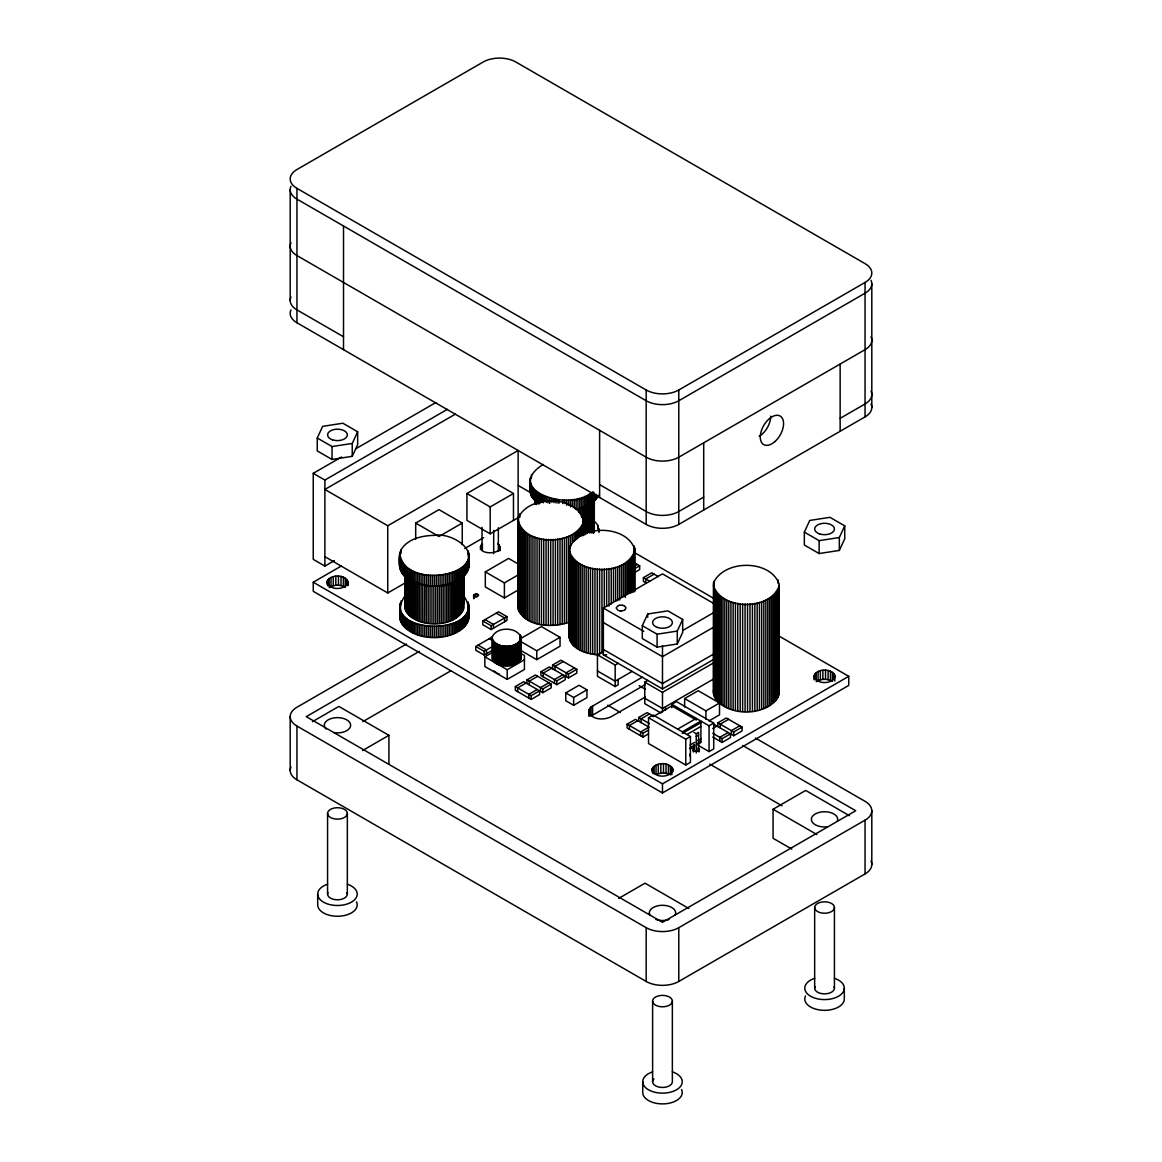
<?xml version="1.0" encoding="UTF-8"?>
<svg xmlns="http://www.w3.org/2000/svg" width="1162" height="1162" viewBox="0 0 1162 1162"><rect width="100%" height="100%" fill="white"/><g stroke="black" fill="none" stroke-linecap="round" stroke-linejoin="round"><path stroke-width="1.5" d="M334.307 560.65L324.881 566.083L324.881 480.051L447.414 409.315M617.995 605.78L616.15 607.944L617.792 610.152M624.183 605.78L625.94 607.494L625.388 609.425M399.801 554.216C404.332 578.85 440.688 579.228 458.758 569.453C485.44 553.969 452.962 531.978 434.312 535.377C422.518 535.595 408.821 538.427 401.689 548.74C395.588 560.476 399.438 577.267 412.757 581.697C430.594 589.715 466.63 588.495 468.678 563.861M405.044 595.801C376.517 636.268 492.107 636.268 463.594 595.801M400.236 613.827C399.423 645.244 467.255 645.476 468.678 614.93M543.148 464.451C501.577 490.887 573.113 512.457 591.734 492.499L591.603 532.937M327.059 581.261C327.699 590.587 345.404 590.775 347.99 582.409C345.768 574.043 330.836 574.043 327.059 581.261L327.059 584.297M474.14 594.726C473.544 600.957 483.712 592.896 474.619 594.465M482.39 549.844L482.39 543.772C472.818 556.235 508.419 555.421 497.612 543.496M652.085 768.924C652.739 778.235 670.43 778.424 673.016 770.072C670.808 761.706 655.862 761.706 652.085 768.924L652.085 771.96M814.126 675.369C814.78 684.679 832.486 684.868 835.071 676.502C832.776 666.756 811.468 668.237 814.054 679.915M517.889 519.022C523.016 546.401 574.289 546.619 583.571 521.738C578.458 494.373 527.17 494.155 517.889 519.022L517.889 607.77C524.628 627.219 551.877 628.017 568.538 622.411L568.538 536.379M569.031 549.96C576.41 523.801 627.509 523.801 634.888 549.96C627.509 576.12 576.41 576.12 569.031 549.96L569.031 635.992C570.411 649.151 586.084 653.77 597.268 654.802L597.268 568.77M569.031 635.992L569.787 631.954M492.078 637.531C495.825 626.405 517.293 626.405 521.041 637.531M521.041 638.098C517.293 649.209 495.825 649.209 492.078 638.098M713.584 582.772L713.41 693.162C722.023 718.334 770.595 718.334 779.208 693.162L779.208 584.195C770.479 559.3 724.231 559.3 713.584 582.772L713.584 694.571M713.41 691.739L713.962 688.906M713.41 585.619C722.023 610.791 770.595 610.791 779.208 585.619M404.87 604.501C405.567 631.242 468.068 630.341 462.854 601.814M530.351 488.577L531.484 496.334L538.921 504.119L538.921 493.356M588.727 715.807L588.974 709.779L590.95 707.019L642.281 677.199M400.236 562.742L399.801 567.201M518.557 602.381L517.889 607.77M598.401 495.259C594.857 503.32 585.997 507.228 577.935 509.247L577.935 498.498M317.255 438.016L322.673 426.352L342.877 423.229L357.664 431.77L357.664 444.668L352.246 456.332L332.041 459.455L317.255 450.914L317.255 438.016L332.041 446.557L352.246 443.434L357.664 431.77M642.295 625.664L647.699 614.001L667.903 610.878L682.69 619.419L682.69 632.331L677.272 643.98L657.082 647.118L642.295 638.577L642.295 625.664L657.082 634.205L677.272 631.082L682.69 619.419M804.336 532.109L809.754 520.445L829.958 517.322L844.745 525.863L844.745 538.761L839.327 550.425L819.123 553.548L804.336 545.022L804.336 532.109L819.123 540.65L839.327 537.527L844.745 525.863M694.237 748.081C688.993 752.526 703.794 752.148 698.101 748.008L698.101 751.03M689.778 755.925L689.865 754.094M624.386 610.152L625.388 609.411M645.389 684.505L590.95 716.112L590.95 707.019M324.881 566.083L313.246 559.372L313.246 473.341L341.526 457.015M355.659 448.852L435.779 402.589M455.272 414.195L324.881 489.463L387.745 525.761L518.136 450.478L518.136 609.12M779.847 636.529L848.754 676.313L848.754 685.406L662.485 792.949L313.246 591.313L313.246 582.22L341.192 566.083M415.691 539.197L415.691 523.074L438.975 509.624L462.258 523.074L462.258 544.586M518.136 517.7L490.19 533.823L466.921 520.387L466.921 493.501L490.19 480.051L513.473 493.501L513.473 520.387M329.136 587.58C333.901 584.501 340.466 584.486 345.361 587.289L345.361 578.197M296.949 188.36L646.188 389.996A23.051 13.305 0 0 0 678.782 389.996L865.051 282.453A23.051 13.305 0 0 0 865.051 263.629L515.812 61.993A23.051 13.305 0 0 0 483.218 61.993L296.949 169.536A23.051 13.305 0 0 0 296.949 188.36L296.949 322.775L646.188 524.411A23.051 13.305 0 0 0 678.782 524.411L865.051 416.882A23.051 13.305 0 0 0 871.021 404.027M462.258 523.074L438.975 536.51L415.691 523.074M466.921 493.501L490.19 506.937L513.473 493.501M324.881 556.685L387.745 592.969L405.03 583.004M464.727 548.537L483.581 537.643M518.368 589.889L504.395 597.951L485.309 586.926L485.309 571.864L508.593 558.428L518.877 564.369M473.893 595.075L476.231 593.738L478.555 595.075L476.231 596.426L473.893 595.075L473.893 598.633M485.309 571.864L504.395 582.888L518.368 574.827M406.511 643.98L296.949 707.237A23.051 13.305 0 0 0 296.949 726.061L296.949 779.818L646.188 981.454A23.051 13.305 0 0 0 678.782 981.454L865.051 873.926A23.051 13.305 0 0 0 871.021 861.071M419.38 651.33L306.26 716.649L662.485 922.308L855.74 810.742L742.75 745.51M482.753 620.929L498.585 611.793L506.966 616.63L506.966 620.392L491.134 629.543L482.753 624.691L482.753 620.929L491.134 625.766L506.966 616.63M312.476 721.66L338.854 706.423L388.921 735.328L388.921 764.364M703.707 497.133L678.782 511.512A23.051 13.305 0 0 1 646.188 511.512L599.621 484.627M840.141 418.349L865.051 403.969A23.051 13.305 0 0 0 871.021 391.115M492.063 650.502L484.147 655.077L475.766 650.241L475.766 646.479L491.599 637.328M475.766 646.479L484.147 651.316L492.063 646.74M362.82 721.631L450.798 670.837M634.554 566.083L637.342 564.471M634.089 569.046L639.666 565.821L639.666 569.583L634.089 572.808M519.951 652.899L524.425 655.484L524.425 669.457L507.198 679.407L484.844 666.509L484.844 656.82L492.673 652.303M519.69 639.129L541.419 626.579L560.04 637.328L560.04 646.203L536.757 659.653L519.69 649.79M654.104 574.159L645.723 578.996L645.723 582.758L643.399 581.407L643.399 577.645L651.78 572.808L658.302 576.57M713.846 659.304L662.485 688.95L603.354 654.802L603.354 608.031L662.485 573.883L713.846 603.543M362.529 750.565L388.921 735.328M519.69 640.916L536.757 650.778L560.04 637.328M484.844 656.82L507.198 669.733L524.425 659.784M515.347 686.539L531.179 695.675L539.56 690.838L539.56 694.6L531.179 699.437L515.347 690.301L515.347 686.539L523.728 681.687L542.814 692.712L551.195 687.875L551.195 684.113L535.362 674.977L526.982 679.814L526.982 683.576M540.955 671.752L556.787 680.888L565.168 676.052L565.168 679.814L556.787 684.65L540.955 675.514L540.955 671.752L549.335 666.901L568.421 677.925L576.802 673.088L576.802 669.327L560.97 660.19L552.589 665.027L552.589 668.789M526.052 683.038L517.671 687.875L517.671 691.637M537.686 676.313L529.306 681.15L529.306 684.912M551.659 668.252L543.279 673.088L543.279 676.85M563.309 661.527L554.928 666.363L554.928 670.125M537.222 689.487L528.841 694.324L528.841 698.086M548.871 682.762L540.49 687.613L540.49 691.375M562.844 674.701L554.463 679.538L554.463 683.3M574.478 667.976L566.097 672.827L566.097 676.589M618.14 679.479L618.14 684.854L615.177 686.553L597.442 676.313L597.442 654.802L603.63 651.228M526.982 679.814L542.814 688.95L551.195 684.113M552.589 665.027L568.421 674.163L576.802 669.327M565.749 692.915L579.025 685.26L586.941 689.821L586.941 697.621L573.665 705.29L565.749 700.715L565.749 692.915L573.665 697.49L586.941 689.821M597.442 654.802L615.177 665.056L618.271 663.27M682.719 630.487L713.846 612.519M632.215 671.345L615.177 681.179L597.442 670.939M713.846 627.044L662.485 656.69L603.354 622.542M661.018 713.018L644.75 703.635L644.75 682.123L647.844 680.336M713.846 653.93L662.485 683.576L603.354 649.427M645.433 696.939L611.27 716.649C604.342 720.353 591.197 720.237 588.727 711.26M644.75 682.123L662.485 692.363L713.599 662.863M648.527 733.847L642.935 737.071L627.102 727.935L627.102 724.173L635.483 719.336L648.992 727.121L640.611 731.973L640.611 735.735M638.737 721.21L638.737 717.448L647.118 712.611L653.64 716.373M637.807 720.672L629.426 725.509L629.426 729.286M649.456 713.947L641.075 718.799L641.075 722.561M713.599 678.986L662.485 708.5L644.75 698.26M648.527 717.724L653.175 715.022L690.431 736.534L690.431 762.345L685.769 765.032L648.527 743.52L648.527 717.724L685.769 739.221L690.431 736.534M671.81 707.716L671.81 704.274L676.458 701.587L713.715 723.098L713.715 748.909L709.052 751.596L698.188 745.321M653.175 716.649L671.81 705.886L696.314 720.033M684.636 707.019L684.636 698.565L698.231 690.707L719.51 702.995L719.51 714.833L708.936 720.934M627.102 724.173L642.935 733.309L648.527 730.085M684.636 698.565L705.915 710.853L719.51 702.995M677.62 729.14L696.256 718.392M682.283 731.828L700.904 721.079L700.904 742.591L697.796 744.377M682.283 733.44L700.904 722.691M686.931 734.515L700.904 726.453M671.81 704.274L709.052 725.785L713.715 723.098M696.256 753.02L696.256 733.716L698.58 732.365L698.58 751.669M717.898 726.584L717.898 722.822L726.279 717.985L742.111 727.121L742.111 730.898L733.73 735.735L714.645 724.71M696.256 736.403L698.58 735.052M712.785 728.472L716.969 726.047M728.618 719.336L720.237 724.173L720.237 727.935M690.039 745.089L694.702 742.402M697.796 740.615L700.904 738.829M690.039 747.791L694.702 745.089M697.796 743.302L700.904 741.516M690.039 748.865L694.702 746.164M728.153 732.51L719.772 737.347L719.772 741.109M739.787 725.785L731.406 730.622L731.406 734.384M816.218 681.687C820.982 678.608 827.547 678.579 832.442 681.382L832.442 672.29M712.785 733.309L722.096 738.683L730.477 733.847L730.477 737.609L722.096 742.445L712.785 737.071M717.898 722.822L733.73 731.973L742.111 727.121M313.246 582.22L662.485 783.856L848.754 676.313M618.634 898.429L645.026 883.193L688.834 908.481M791.859 849.131L773.079 838.296L773.079 809.26L805.687 790.436L849.48 815.739M296.949 726.061L646.188 927.683A23.051 13.305 0 0 0 678.782 927.683L865.051 820.154A23.051 13.305 0 0 0 865.051 801.33L755.431 738.044M618.431 605.62L619.898 605.228M668.411 764.843L668.411 773.936L663.487 772.919L656.036 774.168L656.036 765.061M623.529 610.486L621.496 610.863M619.651 605.3L622.28 605.257M621.496 610.849L620.697 610.849M603.354 654.802L606.724 654.802M619.39 610.675L620.697 610.863M622.28 605.228L623.747 605.62M619.39 610.704L618.663 610.486M499.457 674.134L497.801 673.51M497.031 673.147L493.923 670.953M343.516 336.762L296.949 309.876A23.051 13.305 0 0 1 290.979 297.022M518.31 485.527L530.831 492.761M634.191 552.444L714.064 598.561M634.554 562.858L639.666 565.821M643.399 577.645L649.921 581.407M603.354 608.031L643.821 631.387M313.246 473.341L324.881 480.051M639.173 685.711L645.447 689.327M496.247 613.144L504.628 617.981L504.628 621.743M693.917 732.365L696.256 733.716M485.077 619.593L493.458 624.43L493.458 628.192M638.737 717.448L649.456 723.635M607.784 705.232L620.348 712.48M709.793 764.117L781.982 805.803M489.26 638.679L492.063 640.291M773.079 809.26L816.886 834.548M478.09 645.128L486.471 649.965L486.471 653.727M592.896 519.588L597.341 524.541L599.272 531.136M594.305 499.704L594.305 531.964L593.245 526.531L593.245 499.645M871.805 283.789L871.805 407.47M871.805 810.742L871.805 864.513M865.051 282.453L865.051 416.882M865.051 820.154L865.051 873.926M844.309 988.179L844.309 998.928A19.754 11.402 0 0 1 821.97 1010.243A19.754 11.402 0 0 1 805.469 995.979M840.141 364.04L840.141 431.262M839.327 537.527L839.327 550.425M834.824 674.991L834.824 681.048M834.432 907.522A9.877 5.708 0 0 1 819.602 912.461A9.877 5.708 0 0 1 819.602 902.583A9.877 5.708 0 0 1 834.432 907.522L834.432 988.179M833.924 673.553L833.924 679.61M830.467 671.287L830.467 680.38M828.114 670.59L828.114 679.683M825.528 670.256L825.528 679.349M822.885 670.314L822.885 679.407M820.357 670.735L820.357 679.828M819.123 540.65L819.123 553.548M818.077 671.505L818.077 680.598M816.218 672.595L816.218 680.162M814.867 673.902L814.867 678.448M814.664 907.522L814.664 988.179M779.034 587.042L779.034 694.571M778.656 588.437L778.656 695.98M778.119 579.983L778.119 583.571M778.119 589.831L778.119 697.36M777.393 591.182L777.393 698.725M776.492 592.504L776.492 700.047M775.417 593.797L775.417 701.325M774.183 595.017L774.183 702.56M772.803 596.193L772.803 703.736M771.263 597.312L771.263 704.84M769.593 598.343L769.593 705.886M767.791 599.316L767.791 706.859M765.86 600.202L765.86 707.745M763.826 601.001L763.826 708.544M761.691 601.713L761.691 709.256M759.469 602.337L759.469 709.866M757.188 602.846L757.188 710.389M754.835 603.267L754.835 710.81M752.424 603.586L752.424 711.129M749.998 603.804L749.998 711.333M747.544 603.906L747.544 711.449M745.074 603.906L745.074 711.449M742.62 603.804L742.62 711.333M740.179 603.586L740.179 711.129M737.783 603.267L737.783 710.81M735.43 602.846L735.43 710.389M733.73 731.973L733.73 735.735M733.135 602.337L733.135 709.866M730.927 601.713L730.927 709.256M728.792 601.001L728.792 708.544M726.758 600.202L726.758 707.745M724.827 599.316L724.827 706.859M723.025 598.343L723.025 705.886M722.096 738.683L722.096 742.445M721.355 597.312L721.355 704.84M719.815 596.193L719.815 703.736M718.421 595.017L718.421 702.56M717.201 593.797L717.201 701.325M716.126 592.504L716.126 700.047M715.226 591.182L715.226 698.725M714.499 589.831L714.499 697.36M713.962 581.378L713.962 695.98M709.052 725.785L709.052 751.596M705.915 710.853L705.915 719.293M703.707 442.824L703.707 510.031M699.19 748.72L699.19 751.741M693.917 744.653L693.917 751.669M693.656 748.415L693.656 751.436M693.235 748.822L693.235 751.858M685.769 739.221L685.769 765.032M678.782 389.996L678.782 524.411M678.782 927.683L678.782 981.454M677.272 631.082L677.272 643.98M672.769 768.547L672.769 771.583M672.362 1001.092A9.877 5.708 0 0 1 657.547 1006.031A9.877 5.708 0 0 1 657.547 996.139A9.877 5.708 0 0 1 672.362 1001.092L672.362 1081.735A9.877 5.708 0 0 1 659.929 1087.254A9.877 5.708 0 0 1 653.93 1078.888M671.883 767.109L671.883 774.691M670.387 765.845L670.387 774.952M666.058 764.146L666.058 773.238M665.448 706.786L665.448 710.374M663.487 763.812L663.487 772.919M662.485 645.796L662.485 688.95M662.485 692.363L662.485 712.088M662.485 783.856L662.485 792.949M660.844 763.87L660.844 772.962M658.302 764.291L658.302 773.384M657.082 634.205L657.082 647.118M654.162 766.15L654.162 773.718M652.826 767.457L652.826 773.514M652.608 1001.092L652.608 1081.735M647.699 614.001L647.699 617.24M646.188 389.996L646.188 524.411M646.188 927.683L646.188 981.454M642.935 733.309L642.935 737.071M642.731 1081.735L642.731 1092.498A19.754 11.402 0 0 0 665.071 1103.798A19.754 11.402 0 0 0 681.571 1089.535M634.801 548.595L634.801 591.618M634.554 547.258L634.554 590.296M634.132 545.922L634.132 591.632M633.551 555.32L633.551 591.153M632.811 556.598L632.811 592.446M631.91 557.862L631.91 591.908M630.85 559.067L630.85 593.128M629.659 560.229L629.659 592.504M628.308 561.348L628.308 593.608M626.841 562.408L626.841 594.668M625.243 563.396L625.243 597.457M623.515 564.325L623.515 596.585M621.685 565.182L621.685 597.442M619.753 565.952L619.753 599.999M617.734 566.649L617.734 600.696M615.628 567.245L615.628 601.306M615.177 665.056L615.177 686.553M613.463 567.768L613.463 601.829M611.227 568.203L611.227 604.051M608.961 568.538L608.961 606.172M606.637 568.77L606.637 606.419M604.298 568.915L604.298 608.351M601.96 568.973L601.96 653.204M599.621 430.318L599.621 497.525M599.607 568.915L599.607 654.947M599.055 528.899L599.055 532.486M597.922 525.616L597.922 529.204M596.643 494.867L596.643 498.454M595.845 494.097L595.845 499.471M594.959 495.085L594.959 500.473M594.959 568.538L594.959 654.569M594.029 500.009L594.145 531.266M593.971 492.47L593.884 532.341M593.695 500.72L593.695 527.606M593.477 499.369L593.477 533.416M592.896 491.613L592.969 532.69M592.678 568.203L592.678 654.235M592.591 705.857L592.591 714.964M592.344 501.461L592.344 531.92M590.746 503.451L590.746 532.123M590.485 493.356L590.485 504.119M590.441 567.768L590.441 653.799M589.788 504.395L589.788 533.067M589.73 708.341L589.73 715.923M589.149 494.17L589.149 504.933M588.974 709.779L588.974 715.836M588.727 503.509L588.727 532.196M588.277 567.245L588.277 653.276M587.74 494.939L587.74 505.688M587.565 504.381L587.565 533.053M586.258 495.666L586.316 533.881M586.171 566.649L586.171 652.681M584.98 505.978L584.98 534.651M584.704 496.334L584.704 507.097M584.152 565.952L584.152 651.984M583.571 519.022L583.571 535.159M583.542 506.705L583.542 535.377M583.092 496.958L583.092 507.707M583.324 517.686L583.324 535.638M582.903 516.349L582.903 535.174M582.322 525.747L582.322 534.709M582.22 565.182L582.22 651.214M582.046 507.373L582.046 516.335M581.421 497.525L581.421 508.288M581.581 513.735L581.581 517.322M581.581 527.025L581.581 535.987M580.68 528.289L580.68 535.45M580.463 507.983L580.463 513.357M580.39 564.325L580.39 650.357M579.707 498.048L579.707 508.796M579.635 529.494L579.635 536.67M578.821 508.535L578.821 512.122M578.676 563.396L578.676 649.427M578.429 530.656L578.429 537.832M577.093 531.775L577.093 538.95M577.064 562.408L577.064 648.44M576.12 498.905L576.12 509.653M575.611 532.835L575.611 539.996M575.597 561.348L575.597 647.379M574.275 499.239L574.275 508.201M574.26 560.229L574.26 646.261M574.013 533.823L574.013 540.998M573.665 697.49L573.665 705.29M573.055 559.067L573.055 645.099M572.401 499.515L572.401 506.69M572.3 534.752L572.3 541.928M572.009 557.862L572.009 643.893M571.108 556.598L571.108 642.63M570.498 499.733L570.498 506.908M570.469 535.609L570.469 546.358M570.368 555.32L570.368 641.351M569.787 545.922L569.787 640.03M569.365 547.258L569.365 638.693M569.119 548.595L569.119 637.342M568.567 499.892L568.567 505.267M568.421 674.163L568.421 677.925M566.635 499.98L566.635 505.368M566.519 537.076L566.519 623.108M564.703 500.023L564.703 503.596M564.412 537.672L564.412 623.703M562.757 499.98L562.757 503.567M562.234 538.195L562.234 624.226M560.011 538.631L560.011 624.662M558.907 499.733L558.907 503.32M557.731 538.965L557.731 624.996M557.005 499.515L557.005 503.102M556.787 680.888L556.787 684.65M555.421 539.197L555.421 625.229M555.131 499.239L555.131 502.826M553.286 498.905L553.286 502.478M553.083 539.342L553.083 625.374M551.471 498.498L551.471 502.086M550.73 539.4L550.73 625.432M549.699 498.048L549.699 503.422M548.377 539.342L548.377 625.374M547.985 497.525L547.985 502.899M546.314 496.958L546.314 502.333M546.053 539.197L546.053 625.229M544.702 496.334L544.702 501.708M543.729 538.965L543.729 624.996M543.148 495.666L543.148 502.826M542.814 688.95L542.814 692.712M541.666 494.939L541.666 502.115M541.448 538.631L541.448 624.662M540.257 494.17L540.257 503.131M539.226 538.195L539.226 624.226M537.672 492.499L537.672 503.262M537.047 537.672L537.047 623.703M536.728 500.938L536.728 504.526M536.757 650.778L536.757 659.653M536.51 491.613L536.51 502.362M536.161 499.892L536.161 503.48M535.711 500.619L535.711 504.206M535.421 490.684L535.421 501.432M535.377 499.544L535.159 503.829M535.072 499.152L535.072 504.526M534.956 537.076L534.956 623.108M534.447 489.71L534.447 500.473M533.547 488.723L533.547 499.471M532.762 487.691L532.762 498.454M532.937 536.379L532.937 622.411M532.065 486.646L532.065 497.409M531.484 474.532L531.484 478.119M531.484 485.585L531.484 496.334M531.179 695.675L531.179 699.437M530.99 484.496L530.99 495.259M531.005 535.609L531.005 621.641M530.613 483.407L530.613 494.155M530.351 477.829L530.351 493.051M530.177 478.933L530.177 491.933M529.175 534.752L529.175 620.784M527.446 533.823L527.446 619.854M525.849 532.835L525.849 618.867M524.367 531.775L524.367 617.806M523.031 530.656L523.031 616.688M521.84 529.494L521.84 615.526M520.968 636.95L520.968 658.622M520.779 528.289L520.779 614.32M520.837 636.384L520.837 659.188M520.634 635.832L520.634 659.755M520.373 635.28L520.373 660.307M520.039 634.742L520.039 660.844M519.879 513.735L519.879 517.322M519.879 527.025L519.879 613.057M519.646 641.409L519.646 661.367M519.182 641.903L519.182 661.875M519.138 525.747L519.138 611.778M518.557 516.349L518.557 610.457M518.673 642.397L518.673 662.355M518.107 642.862L518.107 662.834M517.482 643.312L517.482 663.27M516.799 643.719L516.799 663.691M516.073 644.111L516.073 664.083M515.303 644.474L515.303 664.432M514.505 644.808L514.505 664.766M513.662 645.099L513.662 665.071M512.776 645.36L512.776 665.332M511.876 645.593L511.876 665.55M510.946 645.781L510.946 665.739M509.987 645.941L509.987 665.899M509.014 646.057L509.014 666.015M508.041 646.13L508.041 666.087M507.198 669.733L507.198 679.407M507.053 646.174L507.053 666.131M506.066 646.174L506.066 666.131M505.078 646.13L505.078 666.087M504.395 582.888L504.395 597.951M504.09 646.057L504.09 666.015M503.131 645.941L503.131 665.899M502.173 645.781L502.173 665.739M501.243 645.593L501.243 665.55M500.328 645.36L500.328 665.332M500.067 547.447L500.067 550.483M499.834 546.024L499.834 550.57M499.457 645.099L499.457 665.071M498.992 544.688L498.992 550.744M498.614 644.808L498.614 664.766M498.353 527.766L498.353 550.991M497.801 644.474L497.801 664.432M497.031 644.111L497.031 664.083M496.319 643.719L496.319 663.691M495.637 643.312L495.637 663.27M495.012 642.862L495.012 662.834M494.446 642.397L494.446 662.355M493.923 641.903L493.923 661.875M493.69 530.453L493.69 553.678M493.472 641.409L493.472 661.367M493.08 640.887L493.08 660.844M492.746 640.335L492.746 660.307M492.485 639.797L492.485 659.755M492.151 636.95L492.281 659.188M491.134 625.766L491.134 629.543M490.19 506.937L490.19 533.823M484.147 651.316L484.147 655.077M482.041 527.301L482.041 550.527M481.126 545.007L481.126 549.553M480.443 546.372L480.443 549.408M473.631 595.423L473.631 598.459M468.838 554.216L468.838 567.201M468.838 605.3L468.838 618.286M468.678 553.097L468.678 568.32M468.678 604.182L468.678 619.404M468.402 551.994L468.402 557.368M468.402 558.675L468.402 569.438M468.402 603.078L468.402 608.452M468.402 609.76L468.402 620.508M468.025 550.89L468.025 554.477M468.025 559.779L468.025 570.527M468.025 601.974L468.025 605.562M468.025 610.863L468.025 621.612M467.545 560.854L467.545 571.617M467.545 611.938L467.545 622.701M466.95 561.929L466.95 572.677M466.95 613.013L466.95 623.762M466.252 562.974L466.252 573.723M466.252 614.059L466.252 624.807M465.468 563.991L465.468 574.754M465.468 615.076L465.468 625.824M464.582 564.993L464.582 575.742M464.582 616.078L464.582 626.826M463.914 574.972L463.769 608.336M463.594 565.952L463.638 603.964M463.594 617.037L463.594 627.785M463.493 575.364L463.493 609.411M463.101 576.439L463.101 610.486M462.592 577.499L462.592 611.546M462.52 566.882L462.52 577.645M462.52 617.966L462.52 628.715M461.968 576.73L461.968 612.577M461.343 567.782L461.343 578.531M461.343 618.867L461.343 629.615M461.227 577.746L461.227 613.594M460.37 578.72L460.37 614.567M460.094 568.639L460.094 579.388M460.094 619.724L460.094 630.472M459.411 579.678L459.411 615.526M458.758 569.453L458.758 580.201M458.758 620.537L458.758 631.286M458.351 578.792L458.351 616.426M457.349 570.222L457.349 580.971M457.349 621.307L457.349 632.055M457.189 579.664L457.189 617.298M455.867 570.934L455.867 581.697M455.94 582.278L455.94 618.126M455.867 622.019L455.867 632.782M454.589 581.261L454.589 618.896M454.327 571.617L454.327 582.365M454.327 622.701L454.327 633.45M453.165 581.988L453.165 619.622M452.715 572.241L452.715 582.99M452.715 623.311L452.715 634.074M451.655 582.656L451.655 620.29M451.045 572.808L451.045 583.556M451.045 623.892L451.045 634.641M450.086 583.266L450.086 620.9M449.316 573.316L449.316 584.079M449.316 624.401L449.316 635.149M448.445 583.818L448.445 621.452M447.544 573.781L447.544 584.53M447.544 624.851L447.544 635.614M446.745 584.312L446.745 621.946M445.743 574.173L445.743 584.936M445.743 625.258L445.743 636.006M445.002 584.733L445.002 622.382M443.884 574.522L443.884 585.27M443.884 625.592L443.884 636.355M443.201 585.096L443.201 622.745M442.01 574.798L442.01 585.546M442.01 625.882L442.01 636.631M441.371 585.401L441.371 623.035M440.107 575.016L440.107 585.764M440.107 626.1L440.107 636.849M439.512 585.619L439.512 623.268M438.19 575.175L438.19 585.924M438.19 626.245L438.19 637.008M437.638 585.779L437.638 623.413M436.258 575.263L436.258 586.011M436.258 626.347L436.258 637.096M435.735 585.866L435.735 623.5M434.312 575.292L434.312 586.055M434.312 626.376L434.312 637.125M433.847 585.88L433.847 623.529M432.38 575.263L432.38 586.011M432.38 626.347L432.38 637.096M431.944 585.837L431.944 623.471M430.448 575.175L430.448 585.924M430.448 626.245L430.448 637.008M430.056 585.706L430.056 623.355M428.531 575.016L428.531 585.764M428.531 626.1L428.531 636.849M428.182 585.517L428.182 623.152M426.628 574.798L426.628 585.546M426.628 625.882L426.628 636.631M426.338 585.256L426.338 622.89M424.74 574.522L424.537 622.571M424.74 625.592L424.74 636.355M422.895 574.173L422.895 584.936M422.895 625.258L422.895 636.006M422.765 584.53L422.765 622.164M421.094 573.781L421.036 621.714M421.08 624.851L421.08 635.614M419.322 573.316L419.366 621.191M419.322 624.401L419.322 635.149M417.754 582.961L417.754 620.61M417.594 572.808L417.594 583.556M417.594 623.892L417.594 634.641M416.214 582.322L416.214 619.956M415.923 572.241L415.923 582.99M415.923 623.311L415.923 634.074M414.747 581.625L414.747 619.259M414.311 571.617L414.311 582.365M414.311 622.701L414.311 633.45M413.367 580.869L413.367 618.518M412.757 570.934L412.757 581.697M412.757 622.019L412.757 632.782M412.06 580.07L412.06 617.719M411.275 570.222L411.275 580.971M411.275 621.307L411.275 632.055M410.854 581.015L410.854 616.862M409.866 569.453L409.866 580.201M409.866 620.537L409.866 631.286M409.75 580.128L409.75 615.976M408.733 579.199L408.733 615.047M408.545 568.639L408.545 579.388M408.545 619.724L408.545 630.472M407.833 578.24L407.833 614.088M407.281 567.782L407.281 578.531M407.281 618.867L407.281 629.615M407.034 577.238L407.034 613.086M406.351 576.221L406.351 612.069M406.119 566.882L406.119 577.645M406.119 617.966L406.119 628.715M405.77 576.962L405.77 611.023M405.32 575.902L405.32 609.963M405.044 565.952L404.986 608.873M405.044 617.037L405.044 627.785M404.783 573.737L404.783 607.784M404.056 564.993L404.056 575.742M404.056 616.078L404.056 626.826M403.17 563.991L403.17 574.754M403.17 615.076L403.17 625.824M402.372 562.974L402.372 573.723M402.372 614.059L402.372 624.807M401.689 561.929L401.689 572.677M401.689 613.013L401.689 623.762M401.093 549.815L401.093 553.388M401.093 560.854L401.093 571.617M401.093 600.885L401.093 604.472M401.093 611.938L401.093 622.701M400.614 559.779L400.614 570.527M400.614 610.863L400.614 621.612M400.236 551.994L400.236 569.438M400.236 603.078L400.236 620.508M399.96 553.097L399.96 568.32M399.96 604.182L399.96 619.404M399.801 605.3L399.801 618.286M387.745 525.761L387.745 592.969M352.246 443.434L352.246 456.332M347.99 582.409L347.99 585.445M347.743 580.898L347.743 585.445M347.336 813.429A9.877 5.708 0 0 1 332.506 818.368A9.877 5.708 0 0 1 332.506 808.491A9.877 5.708 0 0 1 347.336 813.429L347.336 894.086M346.842 579.46L346.842 585.517M343.516 225.994L343.516 349.66M343.386 577.194L343.386 586.287M341.032 576.497L341.032 585.59M338.447 576.163L338.447 585.256M335.818 576.207L335.818 585.299M333.276 576.642L333.276 585.735M332.041 446.557L332.041 459.455M330.996 577.412L330.996 586.505M329.136 578.487L329.136 586.069M327.786 579.809L327.786 585.866M327.568 813.429L327.568 894.086M317.691 894.086L317.691 904.849A19.754 11.402 0 0 0 340.03 916.15A19.754 11.402 0 0 0 356.531 901.886M290.195 189.696L290.195 300.464M290.195 716.649L290.195 770.421M827.954 826.69A13.174 7.611 0 0 1 811.425 820.009A13.174 7.611 0 0 1 825.688 811.773A13.174 7.611 0 0 1 837.265 821.316M326.057 729.053A13.174 7.611 0 0 1 334.046 717.898A13.174 7.611 0 0 1 350.633 725.248A13.174 7.611 0 0 1 334.046 732.597M649.761 914.872A13.174 7.611 0 0 1 662.485 905.3A13.174 7.611 0 0 1 675.209 914.872M669.08 919.491A13.174 7.611 0 0 1 655.905 919.491M296.949 779.818A23.051 13.305 0 0 1 290.979 766.964M346.988 892.619A9.877 5.708 0 0 1 337.445 899.795A9.877 5.708 0 0 1 327.916 892.619M347.336 884.209A19.754 11.402 0 0 1 352.58 901.421A19.754 11.402 0 0 1 322.324 901.421A19.754 11.402 0 0 1 327.568 884.209M672.362 1071.858A19.754 11.402 0 0 1 677.62 1089.07A19.754 11.402 0 0 1 647.35 1089.07A19.754 11.402 0 0 1 652.608 1071.858M834.084 986.698A9.877 5.708 0 0 1 824.555 993.873A9.877 5.708 0 0 1 815.012 986.698M834.432 978.302A19.754 11.402 0 0 1 839.676 995.514A19.754 11.402 0 0 1 809.42 995.514A19.754 11.402 0 0 1 814.664 978.302M290.979 242.713A23.051 13.305 0 0 0 296.949 255.567L646.188 457.203A23.051 13.305 0 0 0 678.782 457.203L865.051 349.66A23.051 13.305 0 0 0 871.021 336.806M290.979 186.254A23.051 13.305 0 0 0 296.949 199.109L646.188 400.745A23.051 13.305 0 0 0 678.782 400.745L865.051 293.202A23.051 13.305 0 0 0 871.021 280.347M770.755 416.199A16.457 9.499 -60 0 1 759.12 436.36M296.949 322.775A23.051 13.305 0 0 1 290.979 309.92M819.602 533.924A9.877 5.708 0 0 0 834.418 528.986A9.877 5.708 0 0 0 819.602 524.047A9.877 5.708 0 0 0 819.602 533.924M657.547 627.48A9.877 5.708 0 0 0 672.362 622.542A9.877 5.708 0 0 0 657.547 617.603A9.877 5.708 0 0 0 657.547 627.48M332.521 439.832A9.877 5.708 0 0 0 347.336 434.893A9.877 5.708 0 0 0 332.521 429.955A9.877 5.708 0 0 0 332.521 439.832M774.938 441.56A16.457 9.499 -60 0 0 780.152 416.054A16.457 9.499 -60 0 0 760.674 433.324A16.457 9.499 -60 0 0 774.938 441.56"/></g></svg>
